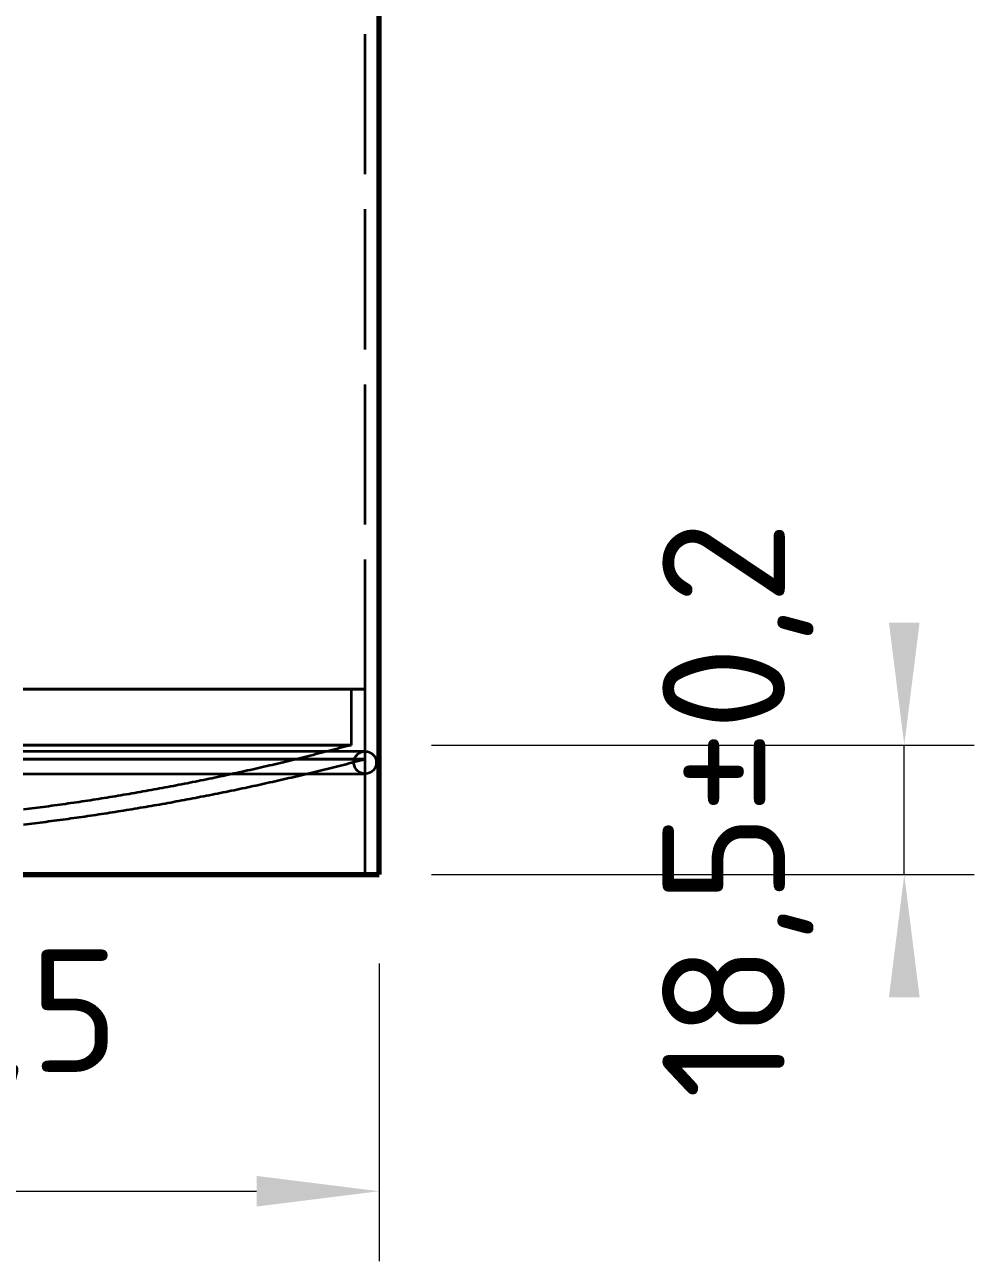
# Model space of a CAD drawing. Header units: millimetres. Extents: x 0 to 1554, y 0 to 420.
# Drawn here: x 135.2 to 162.33, y 177.71 to 213.02 of the extents above; entities that cross this region are included whole.
import ezdxf

# ---------------------------------------------------------------- set-up
doc = ezdxf.new("R2010")
doc.units = ezdxf.units.MM
doc.linetypes.add('IRAM-E-TRAZOS', pattern=[5, 4, -1])
for name, color, linetype, lineweight in [('01-VISIBLE', 7, 'CONTINUOUS', 70), ('02-OCULTA', 4, 'IRAM-E-TRAZOS', 35), ('04-COTA', 3, 'CONTINUOUS', 18)]:
    doc.layers.add(name, color=color, linetype=linetype, lineweight=lineweight)
doc.styles.add('ISO3098', font='isocpeur.ttf')
doc.dimstyles.new('FLAMA-IRAM', dxfattribs={"dimtxt": 3.5, "dimasz": 3.5, "dimexe": 2, "dimexo": 1.5, "dimgap": 1, "dimtad": 1, "dimdec": 1, "dimtxsty": 'ISO3098', "dimblk": 'IRAM_FLECHA', "dimblk1": 'IRAM_FLECHA', "dimblk2": 'IRAM_FLECHA', "dimcen": 2.5, "dimclrd": 256, "dimclre": 256, "dimclrt": 256, "dimazin": 3, "dimtfac": 1, "dimtmove": 0, "dimatfit": 3, "dimlwd": 18, "dimlwe": 18})

# ---------------------------------------------------------------- blocks, each defined once
blk = doc.blocks.new('IRAM_FLECHA')
blk.add_solid([(0, 0), (-1, 0.125), (-1, -0.125)])

msp = doc.modelspace()

# ---------------------------------------------------------------- linework, layer by layer
at = {"layer": '01-VISIBLE'}
msp.add_line((145.325, 188.75), (145.325, 285.162), dxfattribs=at)
msp.add_lwpolyline([(135.161, 188.75), (135.252, 188.75), (135.343, 188.75), (135.433, 188.75), (135.524, 188.75), (135.615, 188.75), (135.706, 188.75), (135.796, 188.75), (135.887, 188.75), (135.978, 188.75), (136.069, 188.75), (136.159, 188.75), (136.25, 188.75), (136.341, 188.75), (136.431, 188.75), (136.522, 188.75), (136.613, 188.75), (136.704, 188.75), (136.794, 188.75), (136.885, 188.75), (136.976, 188.75), (137.067, 188.75), (137.158, 188.75), (137.248, 188.75), (137.339, 188.75), (137.43, 188.75), (137.521, 188.75), (137.611, 188.75), (137.702, 188.75), (137.793, 188.75), (137.884, 188.75), (137.974, 188.75), (138.065, 188.75), (138.156, 188.75), (138.247, 188.75), (138.337, 188.75), (138.428, 188.75), (138.519, 188.75), (138.61, 188.75), (138.7, 188.75), (138.791, 188.75), (138.882, 188.75), (138.973, 188.75), (139.063, 188.75), (139.154, 188.75), (139.245, 188.75), (139.335, 188.75), (139.426, 188.75), (139.517, 188.75), (139.608, 188.75), (139.699, 188.75), (139.789, 188.75), (139.88, 188.75), (139.971, 188.75), (140.062, 188.75), (140.152, 188.75), (140.243, 188.75), (140.334, 188.75), (140.425, 188.75), (140.515, 188.75), (140.606, 188.75), (140.697, 188.75), (140.788, 188.75), (140.878, 188.75), (140.969, 188.75), (141.06, 188.75), (141.151, 188.75), (141.241, 188.75), (141.332, 188.75), (141.423, 188.75), (141.514, 188.75), (141.604, 188.75), (141.695, 188.75), (141.786, 188.75), (141.877, 188.75), (141.967, 188.75), (142.058, 188.75), (142.149, 188.75), (142.24, 188.75), (142.33, 188.75), (142.421, 188.75), (142.512, 188.75), (142.603, 188.75), (142.693, 188.75), (142.784, 188.75), (142.875, 188.75), (142.966, 188.75), (143.056, 188.75), (143.147, 188.75), (143.238, 188.75), (143.329, 188.75), (143.419, 188.75), (143.51, 188.75), (143.601, 188.75), (143.692, 188.75), (143.782, 188.75), (143.873, 188.75), (143.964, 188.75), (144.055, 188.75), (144.145, 188.75), (144.236, 188.75), (144.327, 188.75), (144.418, 188.75), (144.508, 188.75), (144.599, 188.75), (144.69, 188.75), (144.781, 188.75), (144.871, 188.75), (144.962, 188.75), (145.053, 188.75), (145.144, 188.75), (145.234, 188.75), (145.325, 188.75)], dxfattribs=at)
at = {"layer": '02-OCULTA'}
for p, q in [((144.925, 188.75), (144.925, 285.162)), ((144.525, 194.05), (144.525, 192.45)), ((144.925, 192.05), (144.925, 194.05))]:
    msp.add_line(p, q, dxfattribs=at)
for points in [[(144.525, 194.05), (144.438, 194.05), (144.352, 194.05), (144.265, 194.05), (144.178, 194.05), (144.091, 194.05), (144.005, 194.05), (143.918, 194.05), (143.831, 194.05), (143.744, 194.05), (143.657, 194.05), (143.571, 194.05), (143.484, 194.05), (143.397, 194.05), (143.311, 194.05), (143.224, 194.05), (143.137, 194.05), (143.05, 194.05), (142.964, 194.05), (142.877, 194.05), (142.79, 194.05), (142.703, 194.05), (142.617, 194.05), (142.53, 194.05), (142.443, 194.05), (142.356, 194.05), (142.27, 194.05), (142.183, 194.05), (142.096, 194.05), (142.009, 194.05), (141.923, 194.05), (141.836, 194.05), (141.749, 194.05), (141.662, 194.05), (141.576, 194.05), (141.489, 194.05), (141.402, 194.05), (141.315, 194.05), (141.228, 194.05), (141.142, 194.05), (141.055, 194.05), (140.968, 194.05), (140.882, 194.05), (140.795, 194.05), (140.708, 194.05), (140.621, 194.05), (140.535, 194.05), (140.448, 194.05), (140.361, 194.05), (140.274, 194.05), (140.188, 194.05), (140.101, 194.05), (140.014, 194.05), (139.927, 194.05), (139.841, 194.05), (139.754, 194.05), (139.667, 194.05), (139.58, 194.05), (139.494, 194.05), (139.407, 194.05), (139.32, 194.05), (139.233, 194.05), (139.147, 194.05), (139.06, 194.05), (138.973, 194.05), (138.886, 194.05), (138.8, 194.05), (138.713, 194.05), (138.626, 194.05), (138.539, 194.05), (138.453, 194.05), (138.366, 194.05), (138.279, 194.05), (138.192, 194.05), (138.106, 194.05), (138.019, 194.05), (137.932, 194.05), (137.845, 194.05), (137.758, 194.05), (137.672, 194.05), (137.585, 194.05), (137.498, 194.05), (137.411, 194.05), (137.325, 194.05), (137.238, 194.05), (137.151, 194.05), (137.065, 194.05), (136.978, 194.05), (136.891, 194.05), (136.804, 194.05), (136.718, 194.05), (136.631, 194.05), (136.544, 194.05), (136.457, 194.05), (136.371, 194.05), (136.284, 194.05), (136.197, 194.05), (136.11, 194.05), (136.024, 194.05), (135.937, 194.05), (135.85, 194.05), (135.763, 194.05), (135.677, 194.05), (135.59, 194.05), (135.503, 194.05), (135.416, 194.05), (135.329, 194.05), (135.243, 194.05), (135.156, 194.05)], [(135.156, 194.05), (135.243, 194.05), (135.329, 194.05), (135.416, 194.05), (135.503, 194.05), (135.59, 194.05), (135.677, 194.05), (135.763, 194.05), (135.85, 194.05), (135.937, 194.05), (136.024, 194.05), (136.11, 194.05), (136.197, 194.05), (136.284, 194.05), (136.371, 194.05), (136.457, 194.05), (136.544, 194.05), (136.631, 194.05), (136.718, 194.05), (136.804, 194.05), (136.891, 194.05), (136.978, 194.05), (137.065, 194.05), (137.151, 194.05), (137.238, 194.05), (137.325, 194.05), (137.411, 194.05), (137.498, 194.05), (137.585, 194.05), (137.672, 194.05), (137.758, 194.05), (137.845, 194.05), (137.932, 194.05), (138.019, 194.05), (138.106, 194.05), (138.192, 194.05), (138.279, 194.05), (138.366, 194.05), (138.453, 194.05), (138.539, 194.05), (138.626, 194.05), (138.713, 194.05), (138.8, 194.05), (138.886, 194.05), (138.973, 194.05), (139.06, 194.05), (139.147, 194.05), (139.233, 194.05), (139.32, 194.05), (139.407, 194.05), (139.494, 194.05), (139.58, 194.05), (139.667, 194.05), (139.754, 194.05), (139.841, 194.05), (139.927, 194.05), (140.014, 194.05), (140.101, 194.05), (140.188, 194.05), (140.274, 194.05), (140.361, 194.05), (140.448, 194.05), (140.535, 194.05), (140.621, 194.05), (140.708, 194.05), (140.795, 194.05), (140.882, 194.05), (140.968, 194.05), (141.055, 194.05), (141.142, 194.05), (141.228, 194.05), (141.315, 194.05), (141.402, 194.05), (141.489, 194.05), (141.576, 194.05), (141.662, 194.05), (141.749, 194.05), (141.836, 194.05), (141.923, 194.05), (142.009, 194.05), (142.096, 194.05), (142.183, 194.05), (142.27, 194.05), (142.356, 194.05), (142.443, 194.05), (142.53, 194.05), (142.617, 194.05), (142.703, 194.05), (142.79, 194.05), (142.877, 194.05), (142.964, 194.05), (143.05, 194.05), (143.137, 194.05), (143.224, 194.05), (143.311, 194.05), (143.397, 194.05), (143.484, 194.05), (143.571, 194.05), (143.657, 194.05), (143.744, 194.05), (143.831, 194.05), (143.918, 194.05), (144.005, 194.05), (144.091, 194.05), (144.178, 194.05), (144.265, 194.05), (144.352, 194.05), (144.438, 194.05), (144.525, 194.05)], [(144.925, 194.05), (144.836, 194.05), (144.748, 194.05), (144.659, 194.05), (144.57, 194.05), (144.481, 194.05), (144.393, 194.05), (144.304, 194.05), (144.215, 194.05), (144.126, 194.05), (144.037, 194.05), (143.949, 194.05), (143.86, 194.05), (143.771, 194.05), (143.683, 194.05), (143.594, 194.05), (143.505, 194.05), (143.416, 194.05), (143.328, 194.05), (143.239, 194.05), (143.15, 194.05), (143.061, 194.05), (142.972, 194.05), (142.884, 194.05), (142.795, 194.05), (142.706, 194.05), (142.618, 194.05), (142.529, 194.05), (142.44, 194.05), (142.351, 194.05), (142.262, 194.05), (142.174, 194.05), (142.085, 194.05), (141.996, 194.05), (141.907, 194.05), (141.819, 194.05), (141.73, 194.05), (141.641, 194.05), (141.552, 194.05), (141.464, 194.05), (141.375, 194.05), (141.286, 194.05), (141.197, 194.05), (141.109, 194.05), (141.02, 194.05), (140.931, 194.05), (140.842, 194.05), (140.754, 194.05), (140.665, 194.05), (140.576, 194.05), (140.487, 194.05), (140.399, 194.05), (140.31, 194.05), (140.221, 194.05), (140.132, 194.05), (140.044, 194.05), (139.955, 194.05), (139.866, 194.05), (139.777, 194.05), (139.689, 194.05), (139.6, 194.05), (139.511, 194.05), (139.422, 194.05), (139.334, 194.05), (139.245, 194.05), (139.156, 194.05), (139.067, 194.05), (138.979, 194.05), (138.89, 194.05), (138.801, 194.05), (138.712, 194.05), (138.624, 194.05), (138.535, 194.05), (138.446, 194.05), (138.357, 194.05), (138.269, 194.05), (138.18, 194.05), (138.091, 194.05), (138.002, 194.05), (137.914, 194.05), (137.825, 194.05), (137.736, 194.05), (137.647, 194.05), (137.559, 194.05), (137.47, 194.05), (137.381, 194.05), (137.292, 194.05), (137.204, 194.05), (137.115, 194.05), (137.026, 194.05), (136.937, 194.05), (136.849, 194.05), (136.76, 194.05), (136.671, 194.05), (136.582, 194.05), (136.494, 194.05), (136.405, 194.05), (136.316, 194.05), (136.227, 194.05), (136.139, 194.05), (136.05, 194.05), (135.961, 194.05), (135.872, 194.05), (135.784, 194.05), (135.695, 194.05), (135.606, 194.05), (135.517, 194.05), (135.429, 194.05), (135.34, 194.05), (135.251, 194.05), (135.162, 194.05)], [(135.162, 194.05), (135.251, 194.05), (135.34, 194.05), (135.429, 194.05), (135.517, 194.05), (135.606, 194.05), (135.695, 194.05), (135.784, 194.05), (135.872, 194.05), (135.961, 194.05), (136.05, 194.05), (136.139, 194.05), (136.227, 194.05), (136.316, 194.05), (136.405, 194.05), (136.494, 194.05), (136.582, 194.05), (136.671, 194.05), (136.76, 194.05), (136.849, 194.05), (136.937, 194.05), (137.026, 194.05), (137.115, 194.05), (137.204, 194.05), (137.292, 194.05), (137.381, 194.05), (137.47, 194.05), (137.559, 194.05), (137.647, 194.05), (137.736, 194.05), (137.825, 194.05), (137.914, 194.05), (138.002, 194.05), (138.091, 194.05), (138.18, 194.05), (138.269, 194.05), (138.357, 194.05), (138.446, 194.05), (138.535, 194.05), (138.624, 194.05), (138.712, 194.05), (138.801, 194.05), (138.89, 194.05), (138.979, 194.05), (139.067, 194.05), (139.156, 194.05), (139.245, 194.05), (139.334, 194.05), (139.422, 194.05), (139.511, 194.05), (139.6, 194.05), (139.689, 194.05), (139.777, 194.05), (139.866, 194.05), (139.955, 194.05), (140.044, 194.05), (140.132, 194.05), (140.221, 194.05), (140.31, 194.05), (140.399, 194.05), (140.487, 194.05), (140.576, 194.05), (140.665, 194.05), (140.754, 194.05), (140.842, 194.05), (140.931, 194.05), (141.02, 194.05), (141.109, 194.05), (141.197, 194.05), (141.286, 194.05), (141.375, 194.05), (141.464, 194.05), (141.552, 194.05), (141.641, 194.05), (141.73, 194.05), (141.819, 194.05), (141.907, 194.05), (141.996, 194.05), (142.085, 194.05), (142.174, 194.05), (142.262, 194.05), (142.351, 194.05), (142.44, 194.05), (142.529, 194.05), (142.618, 194.05), (142.706, 194.05), (142.795, 194.05), (142.884, 194.05), (142.972, 194.05), (143.061, 194.05), (143.15, 194.05), (143.239, 194.05), (143.328, 194.05), (143.416, 194.05), (143.505, 194.05), (143.594, 194.05), (143.683, 194.05), (143.771, 194.05), (143.86, 194.05), (143.949, 194.05), (144.037, 194.05), (144.126, 194.05), (144.215, 194.05), (144.304, 194.05), (144.393, 194.05), (144.481, 194.05), (144.57, 194.05), (144.659, 194.05), (144.748, 194.05), (144.836, 194.05), (144.925, 194.05)], [(144.525, 192.45), (144.438, 192.45), (144.352, 192.45), (144.265, 192.45), (144.178, 192.45), (144.091, 192.45), (144.005, 192.45), (143.918, 192.45), (143.831, 192.45), (143.744, 192.45), (143.657, 192.45), (143.571, 192.45), (143.484, 192.45), (143.397, 192.45), (143.311, 192.45), (143.224, 192.45), (143.137, 192.45), (143.05, 192.45), (142.964, 192.45), (142.877, 192.45), (142.79, 192.45), (142.703, 192.45), (142.617, 192.45), (142.53, 192.45), (142.443, 192.45), (142.356, 192.45), (142.27, 192.45), (142.183, 192.45), (142.096, 192.45), (142.009, 192.45), (141.923, 192.45), (141.836, 192.45), (141.749, 192.45), (141.662, 192.45), (141.576, 192.45), (141.489, 192.45), (141.402, 192.45), (141.315, 192.45), (141.228, 192.45), (141.142, 192.45), (141.055, 192.45), (140.968, 192.45), (140.882, 192.45), (140.795, 192.45), (140.708, 192.45), (140.621, 192.45), (140.535, 192.45), (140.448, 192.45), (140.361, 192.45), (140.274, 192.45), (140.188, 192.45), (140.101, 192.45), (140.014, 192.45), (139.927, 192.45), (139.841, 192.45), (139.754, 192.45), (139.667, 192.45), (139.58, 192.45), (139.494, 192.45), (139.407, 192.45), (139.32, 192.45), (139.233, 192.45), (139.147, 192.45), (139.06, 192.45), (138.973, 192.45), (138.886, 192.45), (138.8, 192.45), (138.713, 192.45), (138.626, 192.45), (138.539, 192.45), (138.453, 192.45), (138.366, 192.45), (138.279, 192.45), (138.192, 192.45), (138.106, 192.45), (138.019, 192.45), (137.932, 192.45), (137.845, 192.45), (137.758, 192.45), (137.672, 192.45), (137.585, 192.45), (137.498, 192.45), (137.411, 192.45), (137.325, 192.45), (137.238, 192.45), (137.151, 192.45), (137.065, 192.45), (136.978, 192.45), (136.891, 192.45), (136.804, 192.45), (136.718, 192.45), (136.631, 192.45), (136.544, 192.45), (136.457, 192.45), (136.371, 192.45), (136.284, 192.45), (136.197, 192.45), (136.11, 192.45), (136.024, 192.45), (135.937, 192.45), (135.85, 192.45), (135.763, 192.45), (135.677, 192.45), (135.59, 192.45), (135.503, 192.45), (135.416, 192.45), (135.329, 192.45), (135.243, 192.45), (135.156, 192.45)], [(135.156, 192.45), (135.243, 192.45), (135.329, 192.45), (135.416, 192.45), (135.503, 192.45), (135.59, 192.45), (135.677, 192.45), (135.763, 192.45), (135.85, 192.45), (135.937, 192.45), (136.024, 192.45), (136.11, 192.45), (136.197, 192.45), (136.284, 192.45), (136.371, 192.45), (136.457, 192.45), (136.544, 192.45), (136.631, 192.45), (136.718, 192.45), (136.804, 192.45), (136.891, 192.45), (136.978, 192.45), (137.065, 192.45), (137.151, 192.45), (137.238, 192.45), (137.325, 192.45), (137.411, 192.45), (137.498, 192.45), (137.585, 192.45), (137.672, 192.45), (137.758, 192.45), (137.845, 192.45), (137.932, 192.45), (138.019, 192.45), (138.106, 192.45), (138.192, 192.45), (138.279, 192.45), (138.366, 192.45), (138.453, 192.45), (138.539, 192.45), (138.626, 192.45), (138.713, 192.45), (138.8, 192.45), (138.886, 192.45), (138.973, 192.45), (139.06, 192.45), (139.147, 192.45), (139.233, 192.45), (139.32, 192.45), (139.407, 192.45), (139.494, 192.45), (139.58, 192.45), (139.667, 192.45), (139.754, 192.45), (139.841, 192.45), (139.927, 192.45), (140.014, 192.45), (140.101, 192.45), (140.188, 192.45), (140.274, 192.45), (140.361, 192.45), (140.448, 192.45), (140.535, 192.45), (140.621, 192.45), (140.708, 192.45), (140.795, 192.45), (140.882, 192.45), (140.968, 192.45), (141.055, 192.45), (141.142, 192.45), (141.228, 192.45), (141.315, 192.45), (141.402, 192.45), (141.489, 192.45), (141.576, 192.45), (141.662, 192.45), (141.749, 192.45), (141.836, 192.45), (141.923, 192.45), (142.009, 192.45), (142.096, 192.45), (142.183, 192.45), (142.27, 192.45), (142.356, 192.45), (142.443, 192.45), (142.53, 192.45), (142.617, 192.45), (142.703, 192.45), (142.79, 192.45), (142.877, 192.45), (142.964, 192.45), (143.05, 192.45), (143.137, 192.45), (143.224, 192.45), (143.311, 192.45), (143.397, 192.45), (143.484, 192.45), (143.571, 192.45), (143.657, 192.45), (143.744, 192.45), (143.831, 192.45), (143.918, 192.45), (144.005, 192.45), (144.091, 192.45), (144.178, 192.45), (144.265, 192.45), (144.352, 192.45), (144.438, 192.45), (144.525, 192.45)], [(144.525, 192.45), (144.448, 192.429), (144.37, 192.408), (144.293, 192.388), (144.215, 192.367), (144.138, 192.347), (144.06, 192.326), (143.983, 192.306), (143.905, 192.286), (143.827, 192.266), (143.75, 192.246), (143.672, 192.226), (143.594, 192.206), (143.517, 192.186), (143.439, 192.166), (143.361, 192.147), (143.284, 192.127), (143.206, 192.108), (143.128, 192.088), (143.05, 192.069), (142.972, 192.05), (142.894, 192.031), (142.817, 192.012), (142.739, 191.993), (142.661, 191.974), (142.583, 191.955), (142.505, 191.937), (142.427, 191.918), (142.349, 191.9), (142.271, 191.881), (142.193, 191.863), (142.115, 191.845), (142.036, 191.827), (141.958, 191.809), (141.88, 191.791), (141.802, 191.773), (141.724, 191.755), (141.646, 191.738), (141.567, 191.72), (141.489, 191.703), (141.411, 191.685), (141.333, 191.668), (141.254, 191.651), (141.176, 191.634), (141.098, 191.617), (141.019, 191.6), (140.941, 191.583), (140.862, 191.566), (140.784, 191.55), (140.705, 191.533), (140.627, 191.517), (140.549, 191.5), (140.47, 191.484), (140.392, 191.468), (140.313, 191.452), (140.234, 191.436), (140.156, 191.42), (140.077, 191.404), (139.999, 191.388), (139.92, 191.373), (139.841, 191.357), (139.763, 191.342), (139.684, 191.326), (139.605, 191.311), (139.527, 191.296), (139.448, 191.281), (139.369, 191.266), (139.29, 191.251), (139.211, 191.236), (139.133, 191.221), (139.054, 191.207), (138.975, 191.192), (138.896, 191.178), (138.817, 191.164), (138.738, 191.149), (138.659, 191.135), (138.58, 191.121), (138.501, 191.107), (138.423, 191.093), (138.344, 191.08), (138.265, 191.066), (138.186, 191.052), (138.106, 191.039), (138.027, 191.026), (137.948, 191.012), (137.869, 190.999), (137.79, 190.986), (137.711, 190.973), (137.632, 190.96), (137.553, 190.947), (137.474, 190.934), (137.394, 190.922), (137.315, 190.909), (137.236, 190.897), (137.157, 190.885), (137.078, 190.872), (136.998, 190.86), (136.919, 190.848), (136.84, 190.836), (136.761, 190.824), (136.681, 190.812), (136.602, 190.801), (136.523, 190.789), (136.443, 190.778), (136.364, 190.766), (136.285, 190.755), (136.205, 190.744), (136.126, 190.733), (136.046, 190.722), (135.967, 190.711), (135.887, 190.7), (135.808, 190.689), (135.729, 190.679), (135.649, 190.668), (135.57, 190.658), (135.49, 190.647), (135.411, 190.637), (135.331, 190.627), (135.251, 190.617), (135.172, 190.607)], [(144.925, 192.27), (144.836, 192.27), (144.748, 192.27), (144.659, 192.27), (144.57, 192.27), (144.481, 192.27), (144.393, 192.27), (144.304, 192.27), (144.215, 192.27), (144.126, 192.27), (144.038, 192.27), (143.949, 192.27), (143.86, 192.27), (143.771, 192.27), (143.683, 192.27), (143.594, 192.27), (143.505, 192.27), (143.416, 192.27), (143.328, 192.27), (143.239, 192.27), (143.15, 192.27), (143.061, 192.27), (142.973, 192.27), (142.884, 192.27), (142.795, 192.27), (142.706, 192.27), (142.618, 192.27), (142.529, 192.27), (142.44, 192.27), (142.351, 192.27), (142.262, 192.27), (142.174, 192.27), (142.085, 192.27), (141.996, 192.27), (141.907, 192.27), (141.819, 192.27), (141.73, 192.27), (141.641, 192.27), (141.552, 192.27), (141.464, 192.27), (141.375, 192.27), (141.286, 192.27), (141.197, 192.27), (141.109, 192.27), (141.02, 192.27), (140.931, 192.27), (140.842, 192.27), (140.754, 192.27), (140.665, 192.27), (140.576, 192.27), (140.487, 192.27), (140.399, 192.27), (140.31, 192.27), (140.221, 192.27), (140.132, 192.27), (140.044, 192.27), (139.955, 192.27), (139.866, 192.27), (139.777, 192.27), (139.689, 192.27), (139.6, 192.27), (139.511, 192.27), (139.422, 192.27), (139.334, 192.27), (139.245, 192.27), (139.156, 192.27), (139.067, 192.27), (138.979, 192.27), (138.89, 192.27), (138.801, 192.27), (138.712, 192.27), (138.624, 192.27), (138.535, 192.27), (138.446, 192.27), (138.357, 192.27), (138.269, 192.27), (138.18, 192.27), (138.091, 192.27), (138.002, 192.27), (137.914, 192.27), (137.825, 192.27), (137.736, 192.27), (137.647, 192.27), (137.559, 192.27), (137.47, 192.27), (137.381, 192.27), (137.292, 192.27), (137.204, 192.27), (137.115, 192.27), (137.026, 192.27), (136.937, 192.27), (136.849, 192.27), (136.76, 192.27), (136.671, 192.27), (136.582, 192.27), (136.494, 192.27), (136.405, 192.27), (136.316, 192.27), (136.227, 192.27), (136.139, 192.27), (136.05, 192.27), (135.961, 192.27), (135.872, 192.27), (135.784, 192.27), (135.695, 192.27), (135.606, 192.27), (135.517, 192.27), (135.429, 192.27), (135.34, 192.27), (135.251, 192.27), (135.162, 192.27)], [(144.925, 192.27), (144.836, 192.27), (144.748, 192.27), (144.659, 192.27), (144.57, 192.27), (144.481, 192.27), (144.393, 192.27), (144.304, 192.27), (144.215, 192.27), (144.126, 192.27), (144.038, 192.27), (143.949, 192.27), (143.86, 192.27), (143.771, 192.27), (143.683, 192.27), (143.594, 192.27), (143.505, 192.27), (143.416, 192.27), (143.328, 192.27), (143.239, 192.27), (143.15, 192.27), (143.061, 192.27), (142.973, 192.27), (142.884, 192.27), (142.795, 192.27), (142.706, 192.27), (142.618, 192.27), (142.529, 192.27), (142.44, 192.27), (142.351, 192.27), (142.262, 192.27), (142.174, 192.27), (142.085, 192.27), (141.996, 192.27), (141.907, 192.27), (141.819, 192.27), (141.73, 192.27), (141.641, 192.27), (141.552, 192.27), (141.464, 192.27), (141.375, 192.27), (141.286, 192.27), (141.197, 192.27), (141.109, 192.27), (141.02, 192.27), (140.931, 192.27), (140.842, 192.27), (140.754, 192.27), (140.665, 192.27), (140.576, 192.27), (140.487, 192.27), (140.399, 192.27), (140.31, 192.27), (140.221, 192.27), (140.132, 192.27), (140.044, 192.27), (139.955, 192.27), (139.866, 192.27), (139.777, 192.27), (139.689, 192.27), (139.6, 192.27), (139.511, 192.27), (139.422, 192.27), (139.334, 192.27), (139.245, 192.27), (139.156, 192.27), (139.067, 192.27), (138.979, 192.27), (138.89, 192.27), (138.801, 192.27), (138.712, 192.27), (138.624, 192.27), (138.535, 192.27), (138.446, 192.27), (138.357, 192.27), (138.269, 192.27), (138.18, 192.27), (138.091, 192.27), (138.002, 192.27), (137.914, 192.27), (137.825, 192.27), (137.736, 192.27), (137.647, 192.27), (137.559, 192.27), (137.47, 192.27), (137.381, 192.27), (137.292, 192.27), (137.204, 192.27), (137.115, 192.27), (137.026, 192.27), (136.937, 192.27), (136.849, 192.27), (136.76, 192.27), (136.671, 192.27), (136.582, 192.27), (136.494, 192.27), (136.405, 192.27), (136.316, 192.27), (136.227, 192.27), (136.139, 192.27), (136.05, 192.27), (135.961, 192.27), (135.872, 192.27), (135.784, 192.27), (135.695, 192.27), (135.606, 192.27), (135.517, 192.27), (135.429, 192.27), (135.34, 192.27), (135.251, 192.27), (135.162, 192.27)], [(144.925, 192.05), (144.836, 192.05), (144.748, 192.05), (144.659, 192.05), (144.57, 192.05), (144.481, 192.05), (144.393, 192.05), (144.304, 192.05), (144.215, 192.05), (144.126, 192.05), (144.037, 192.05), (143.949, 192.05), (143.86, 192.05), (143.771, 192.05), (143.683, 192.05), (143.594, 192.05), (143.505, 192.05), (143.416, 192.05), (143.328, 192.05), (143.239, 192.05), (143.15, 192.05), (143.061, 192.05), (142.972, 192.05), (142.884, 192.05), (142.795, 192.05), (142.706, 192.05), (142.618, 192.05), (142.529, 192.05), (142.44, 192.05), (142.351, 192.05), (142.262, 192.05), (142.174, 192.05), (142.085, 192.05), (141.996, 192.05), (141.907, 192.05), (141.819, 192.05), (141.73, 192.05), (141.641, 192.05), (141.552, 192.05), (141.464, 192.05), (141.375, 192.05), (141.286, 192.05), (141.197, 192.05), (141.109, 192.05), (141.02, 192.05), (140.931, 192.05), (140.842, 192.05), (140.754, 192.05), (140.665, 192.05), (140.576, 192.05), (140.487, 192.05), (140.399, 192.05), (140.31, 192.05), (140.221, 192.05), (140.132, 192.05), (140.044, 192.05), (139.955, 192.05), (139.866, 192.05), (139.777, 192.05), (139.689, 192.05), (139.6, 192.05), (139.511, 192.05), (139.422, 192.05), (139.334, 192.05), (139.245, 192.05), (139.156, 192.05), (139.067, 192.05), (138.979, 192.05), (138.89, 192.05), (138.801, 192.05), (138.712, 192.05), (138.624, 192.05), (138.535, 192.05), (138.446, 192.05), (138.357, 192.05), (138.269, 192.05), (138.18, 192.05), (138.091, 192.05), (138.002, 192.05), (137.914, 192.05), (137.825, 192.05), (137.736, 192.05), (137.647, 192.05), (137.559, 192.05), (137.47, 192.05), (137.381, 192.05), (137.292, 192.05), (137.204, 192.05), (137.115, 192.05), (137.026, 192.05), (136.937, 192.05), (136.849, 192.05), (136.76, 192.05), (136.671, 192.05), (136.582, 192.05), (136.494, 192.05), (136.405, 192.05), (136.316, 192.05), (136.227, 192.05), (136.139, 192.05), (136.05, 192.05), (135.961, 192.05), (135.872, 192.05), (135.784, 192.05), (135.695, 192.05), (135.606, 192.05), (135.517, 192.05), (135.429, 192.05), (135.34, 192.05), (135.251, 192.05), (135.162, 192.05)], [(135.162, 192.05), (135.251, 192.05), (135.34, 192.05), (135.429, 192.05), (135.517, 192.05), (135.606, 192.05), (135.695, 192.05), (135.784, 192.05), (135.872, 192.05), (135.961, 192.05), (136.05, 192.05), (136.139, 192.05), (136.227, 192.05), (136.316, 192.05), (136.405, 192.05), (136.494, 192.05), (136.582, 192.05), (136.671, 192.05), (136.76, 192.05), (136.849, 192.05), (136.937, 192.05), (137.026, 192.05), (137.115, 192.05), (137.204, 192.05), (137.292, 192.05), (137.381, 192.05), (137.47, 192.05), (137.559, 192.05), (137.647, 192.05), (137.736, 192.05), (137.825, 192.05), (137.914, 192.05), (138.002, 192.05), (138.091, 192.05), (138.18, 192.05), (138.269, 192.05), (138.357, 192.05), (138.446, 192.05), (138.535, 192.05), (138.624, 192.05), (138.712, 192.05), (138.801, 192.05), (138.89, 192.05), (138.979, 192.05), (139.067, 192.05), (139.156, 192.05), (139.245, 192.05), (139.334, 192.05), (139.422, 192.05), (139.511, 192.05), (139.6, 192.05), (139.689, 192.05), (139.777, 192.05), (139.866, 192.05), (139.955, 192.05), (140.044, 192.05), (140.132, 192.05), (140.221, 192.05), (140.31, 192.05), (140.399, 192.05), (140.487, 192.05), (140.576, 192.05), (140.665, 192.05), (140.754, 192.05), (140.842, 192.05), (140.931, 192.05), (141.02, 192.05), (141.109, 192.05), (141.197, 192.05), (141.286, 192.05), (141.375, 192.05), (141.464, 192.05), (141.552, 192.05), (141.641, 192.05), (141.73, 192.05), (141.819, 192.05), (141.907, 192.05), (141.996, 192.05), (142.085, 192.05), (142.174, 192.05), (142.262, 192.05), (142.351, 192.05), (142.44, 192.05), (142.529, 192.05), (142.618, 192.05), (142.706, 192.05), (142.795, 192.05), (142.884, 192.05), (142.972, 192.05), (143.061, 192.05), (143.15, 192.05), (143.239, 192.05), (143.328, 192.05), (143.416, 192.05), (143.505, 192.05), (143.594, 192.05), (143.683, 192.05), (143.771, 192.05), (143.86, 192.05), (143.949, 192.05), (144.037, 192.05), (144.126, 192.05), (144.215, 192.05), (144.304, 192.05), (144.393, 192.05), (144.481, 192.05), (144.57, 192.05), (144.659, 192.05), (144.748, 192.05), (144.836, 192.05), (144.925, 192.05)], [(135.171, 190.185), (135.251, 190.194), (135.33, 190.204), (135.41, 190.214), (135.489, 190.223), (135.569, 190.233), (135.649, 190.243), (135.728, 190.253), (135.808, 190.263), (135.887, 190.274), (135.967, 190.284), (136.046, 190.294), (136.125, 190.305), (136.205, 190.316), (136.284, 190.326), (136.364, 190.337), (136.443, 190.348), (136.523, 190.359), (136.602, 190.37), (136.681, 190.381), (136.761, 190.392), (136.84, 190.404), (136.919, 190.415), (136.999, 190.427), (137.078, 190.438), (137.157, 190.45), (137.237, 190.462), (137.316, 190.474), (137.395, 190.486), (137.474, 190.498), (137.554, 190.51), (137.633, 190.522), (137.712, 190.535), (137.791, 190.547), (137.87, 190.56), (137.949, 190.572), (138.029, 190.585), (138.108, 190.598), (138.187, 190.611), (138.266, 190.624), (138.345, 190.637), (138.424, 190.65), (138.503, 190.663), (138.582, 190.676), (138.661, 190.69), (138.74, 190.703), (138.819, 190.717), (138.898, 190.731), (138.977, 190.744), (139.056, 190.758), (139.135, 190.772), (139.214, 190.786), (139.293, 190.801), (139.372, 190.815), (139.45, 190.829), (139.529, 190.844), (139.608, 190.858), (139.687, 190.873), (139.766, 190.887), (139.844, 190.902), (139.923, 190.917), (140.002, 190.932), (140.081, 190.947), (140.159, 190.962), (140.238, 190.977), (140.317, 190.993), (140.395, 191.008), (140.474, 191.024), (140.553, 191.039), (140.631, 191.055), (140.71, 191.071), (140.788, 191.086), (140.867, 191.102), (140.945, 191.118), (141.024, 191.134), (141.102, 191.151), (141.181, 191.167), (141.259, 191.183), (141.338, 191.2), (141.416, 191.216), (141.495, 191.233), (141.573, 191.25), (141.651, 191.266), (141.73, 191.283), (141.808, 191.3), (141.886, 191.317), (141.965, 191.335), (142.043, 191.352), (142.121, 191.369), (142.2, 191.387), (142.278, 191.404), (142.356, 191.422), (142.434, 191.439), (142.512, 191.457), (142.59, 191.475), (142.669, 191.493), (142.747, 191.511), (142.825, 191.529), (142.903, 191.547), (142.981, 191.565), (143.059, 191.584), (143.137, 191.602), (143.215, 191.621), (143.293, 191.639), (143.371, 191.658), (143.449, 191.677), (143.526, 191.696), (143.604, 191.715), (143.682, 191.734), (143.76, 191.753), (143.838, 191.772), (143.916, 191.791), (143.993, 191.811), (144.071, 191.83), (144.149, 191.85), (144.227, 191.869), (144.304, 191.889), (144.382, 191.909), (144.46, 191.929), (144.537, 191.949), (144.615, 191.969), (144.692, 191.989), (144.77, 192.009), (144.847, 192.03), (144.925, 192.05)], [(135.162, 191.63), (135.251, 191.63), (135.34, 191.63), (135.429, 191.63), (135.517, 191.63), (135.606, 191.63), (135.695, 191.63), (135.784, 191.63), (135.872, 191.63), (135.961, 191.63), (136.05, 191.63), (136.139, 191.63), (136.227, 191.63), (136.316, 191.63), (136.405, 191.63), (136.494, 191.63), (136.582, 191.63), (136.671, 191.63), (136.76, 191.63), (136.849, 191.63), (136.937, 191.63), (137.026, 191.63), (137.115, 191.63), (137.204, 191.63), (137.292, 191.63), (137.381, 191.63), (137.47, 191.63), (137.559, 191.63), (137.647, 191.63), (137.736, 191.63), (137.825, 191.63), (137.914, 191.63), (138.002, 191.63), (138.091, 191.63), (138.18, 191.63), (138.269, 191.63), (138.357, 191.63), (138.446, 191.63), (138.535, 191.63), (138.624, 191.63), (138.712, 191.63), (138.801, 191.63), (138.89, 191.63), (138.979, 191.63), (139.067, 191.63), (139.156, 191.63), (139.245, 191.63), (139.334, 191.63), (139.422, 191.63), (139.511, 191.63), (139.6, 191.63), (139.689, 191.63), (139.777, 191.63), (139.866, 191.63), (139.955, 191.63), (140.044, 191.63), (140.132, 191.63), (140.221, 191.63), (140.31, 191.63), (140.399, 191.63), (140.487, 191.63), (140.576, 191.63), (140.665, 191.63), (140.754, 191.63), (140.842, 191.63), (140.931, 191.63), (141.02, 191.63), (141.109, 191.63), (141.197, 191.63), (141.286, 191.63), (141.375, 191.63), (141.464, 191.63), (141.552, 191.63), (141.641, 191.63), (141.73, 191.63), (141.819, 191.63), (141.907, 191.63), (141.996, 191.63), (142.085, 191.63), (142.174, 191.63), (142.262, 191.63), (142.351, 191.63), (142.44, 191.63), (142.529, 191.63), (142.618, 191.63), (142.706, 191.63), (142.795, 191.63), (142.884, 191.63), (142.972, 191.63), (143.061, 191.63), (143.15, 191.63), (143.239, 191.63), (143.328, 191.63), (143.416, 191.63), (143.505, 191.63), (143.594, 191.63), (143.683, 191.63), (143.771, 191.63), (143.86, 191.63), (143.949, 191.63), (144.037, 191.63), (144.126, 191.63), (144.215, 191.63), (144.304, 191.63), (144.393, 191.63), (144.481, 191.63), (144.57, 191.63), (144.659, 191.63), (144.748, 191.63), (144.836, 191.63), (144.925, 191.63)], [(135.162, 191.63), (135.251, 191.63), (135.34, 191.63), (135.429, 191.63), (135.517, 191.63), (135.606, 191.63), (135.695, 191.63), (135.784, 191.63), (135.872, 191.63), (135.961, 191.63), (136.05, 191.63), (136.139, 191.63), (136.227, 191.63), (136.316, 191.63), (136.405, 191.63), (136.494, 191.63), (136.582, 191.63), (136.671, 191.63), (136.76, 191.63), (136.849, 191.63), (136.937, 191.63), (137.026, 191.63), (137.115, 191.63), (137.204, 191.63), (137.292, 191.63), (137.381, 191.63), (137.47, 191.63), (137.559, 191.63), (137.647, 191.63), (137.736, 191.63), (137.825, 191.63), (137.914, 191.63), (138.002, 191.63), (138.091, 191.63), (138.18, 191.63), (138.269, 191.63), (138.357, 191.63), (138.446, 191.63), (138.535, 191.63), (138.624, 191.63), (138.712, 191.63), (138.801, 191.63), (138.89, 191.63), (138.979, 191.63), (139.067, 191.63), (139.156, 191.63), (139.245, 191.63), (139.334, 191.63), (139.422, 191.63), (139.511, 191.63), (139.6, 191.63), (139.689, 191.63), (139.777, 191.63), (139.866, 191.63), (139.955, 191.63), (140.044, 191.63), (140.132, 191.63), (140.221, 191.63), (140.31, 191.63), (140.399, 191.63), (140.487, 191.63), (140.576, 191.63), (140.665, 191.63), (140.754, 191.63), (140.842, 191.63), (140.931, 191.63), (141.02, 191.63), (141.109, 191.63), (141.197, 191.63), (141.286, 191.63), (141.375, 191.63), (141.464, 191.63), (141.552, 191.63), (141.641, 191.63), (141.73, 191.63), (141.819, 191.63), (141.907, 191.63), (141.996, 191.63), (142.085, 191.63), (142.174, 191.63), (142.262, 191.63), (142.351, 191.63), (142.44, 191.63), (142.529, 191.63), (142.618, 191.63), (142.706, 191.63), (142.795, 191.63), (142.884, 191.63), (142.972, 191.63), (143.061, 191.63), (143.15, 191.63), (143.239, 191.63), (143.328, 191.63), (143.416, 191.63), (143.505, 191.63), (143.594, 191.63), (143.683, 191.63), (143.771, 191.63), (143.86, 191.63), (143.949, 191.63), (144.037, 191.63), (144.126, 191.63), (144.215, 191.63), (144.304, 191.63), (144.393, 191.63), (144.481, 191.63), (144.57, 191.63), (144.659, 191.63), (144.748, 191.63), (144.836, 191.63), (144.925, 191.63)], [(145.325, 188.75), (145.234, 188.75), (145.144, 188.75), (145.053, 188.75), (144.962, 188.75), (144.871, 188.75), (144.781, 188.75), (144.69, 188.75), (144.599, 188.75), (144.508, 188.75), (144.418, 188.75), (144.327, 188.75), (144.236, 188.75), (144.145, 188.75), (144.055, 188.75), (143.964, 188.75), (143.873, 188.75), (143.782, 188.75), (143.692, 188.75), (143.601, 188.75), (143.51, 188.75), (143.419, 188.75), (143.329, 188.75), (143.238, 188.75), (143.147, 188.75), (143.056, 188.75), (142.966, 188.75), (142.875, 188.75), (142.784, 188.75), (142.693, 188.75), (142.603, 188.75), (142.512, 188.75), (142.421, 188.75), (142.33, 188.75), (142.24, 188.75), (142.149, 188.75), (142.058, 188.75), (141.967, 188.75), (141.877, 188.75), (141.786, 188.75), (141.695, 188.75), (141.604, 188.75), (141.514, 188.75), (141.423, 188.75), (141.332, 188.75), (141.241, 188.75), (141.151, 188.75), (141.06, 188.75), (140.969, 188.75), (140.878, 188.75), (140.788, 188.75), (140.697, 188.75), (140.606, 188.75), (140.515, 188.75), (140.425, 188.75), (140.334, 188.75), (140.243, 188.75), (140.152, 188.75), (140.062, 188.75), (139.971, 188.75), (139.88, 188.75), (139.789, 188.75), (139.699, 188.75), (139.608, 188.75), (139.517, 188.75), (139.426, 188.75), (139.335, 188.75), (139.245, 188.75), (139.154, 188.75), (139.063, 188.75), (138.973, 188.75), (138.882, 188.75), (138.791, 188.75), (138.7, 188.75), (138.61, 188.75), (138.519, 188.75), (138.428, 188.75), (138.337, 188.75), (138.247, 188.75), (138.156, 188.75), (138.065, 188.75), (137.974, 188.75), (137.884, 188.75), (137.793, 188.75), (137.702, 188.75), (137.611, 188.75), (137.521, 188.75), (137.43, 188.75), (137.339, 188.75), (137.248, 188.75), (137.158, 188.75), (137.067, 188.75), (136.976, 188.75), (136.885, 188.75), (136.794, 188.75), (136.704, 188.75), (136.613, 188.75), (136.522, 188.75), (136.431, 188.75), (136.341, 188.75), (136.25, 188.75), (136.159, 188.75), (136.069, 188.75), (135.978, 188.75), (135.887, 188.75), (135.796, 188.75), (135.706, 188.75), (135.615, 188.75), (135.524, 188.75), (135.433, 188.75), (135.343, 188.75), (135.252, 188.75), (135.161, 188.75)], [(144.925, 188.75), (144.836, 188.75), (144.748, 188.75), (144.659, 188.75), (144.57, 188.75), (144.481, 188.75), (144.393, 188.75), (144.304, 188.75), (144.215, 188.75), (144.126, 188.75), (144.037, 188.75), (143.949, 188.75), (143.86, 188.75), (143.771, 188.75), (143.683, 188.75), (143.594, 188.75), (143.505, 188.75), (143.416, 188.75), (143.328, 188.75), (143.239, 188.75), (143.15, 188.75), (143.061, 188.75), (142.972, 188.75), (142.884, 188.75), (142.795, 188.75), (142.706, 188.75), (142.618, 188.75), (142.529, 188.75), (142.44, 188.75), (142.351, 188.75), (142.262, 188.75), (142.174, 188.75), (142.085, 188.75), (141.996, 188.75), (141.907, 188.75), (141.819, 188.75), (141.73, 188.75), (141.641, 188.75), (141.552, 188.75), (141.464, 188.75), (141.375, 188.75), (141.286, 188.75), (141.197, 188.75), (141.109, 188.75), (141.02, 188.75), (140.931, 188.75), (140.842, 188.75), (140.754, 188.75), (140.665, 188.75), (140.576, 188.75), (140.487, 188.75), (140.399, 188.75), (140.31, 188.75), (140.221, 188.75), (140.132, 188.75), (140.044, 188.75), (139.955, 188.75), (139.866, 188.75), (139.777, 188.75), (139.689, 188.75), (139.6, 188.75), (139.511, 188.75), (139.422, 188.75), (139.334, 188.75), (139.245, 188.75), (139.156, 188.75), (139.067, 188.75), (138.979, 188.75), (138.89, 188.75), (138.801, 188.75), (138.712, 188.75), (138.624, 188.75), (138.535, 188.75), (138.446, 188.75), (138.357, 188.75), (138.269, 188.75), (138.18, 188.75), (138.091, 188.75), (138.002, 188.75), (137.914, 188.75), (137.825, 188.75), (137.736, 188.75), (137.647, 188.75), (137.559, 188.75), (137.47, 188.75), (137.381, 188.75), (137.292, 188.75), (137.204, 188.75), (137.115, 188.75), (137.026, 188.75), (136.937, 188.75), (136.849, 188.75), (136.76, 188.75), (136.671, 188.75), (136.582, 188.75), (136.494, 188.75), (136.405, 188.75), (136.316, 188.75), (136.227, 188.75), (136.139, 188.75), (136.05, 188.75), (135.961, 188.75), (135.872, 188.75), (135.784, 188.75), (135.695, 188.75), (135.606, 188.75), (135.517, 188.75), (135.429, 188.75), (135.34, 188.75), (135.251, 188.75), (135.162, 188.75)], [(135.162, 188.75), (135.251, 188.75), (135.34, 188.75), (135.429, 188.75), (135.517, 188.75), (135.606, 188.75), (135.695, 188.75), (135.784, 188.75), (135.872, 188.75), (135.961, 188.75), (136.05, 188.75), (136.139, 188.75), (136.227, 188.75), (136.316, 188.75), (136.405, 188.75), (136.494, 188.75), (136.582, 188.75), (136.671, 188.75), (136.76, 188.75), (136.849, 188.75), (136.937, 188.75), (137.026, 188.75), (137.115, 188.75), (137.204, 188.75), (137.292, 188.75), (137.381, 188.75), (137.47, 188.75), (137.559, 188.75), (137.647, 188.75), (137.736, 188.75), (137.825, 188.75), (137.914, 188.75), (138.002, 188.75), (138.091, 188.75), (138.18, 188.75), (138.269, 188.75), (138.357, 188.75), (138.446, 188.75), (138.535, 188.75), (138.624, 188.75), (138.712, 188.75), (138.801, 188.75), (138.89, 188.75), (138.979, 188.75), (139.067, 188.75), (139.156, 188.75), (139.245, 188.75), (139.334, 188.75), (139.422, 188.75), (139.511, 188.75), (139.6, 188.75), (139.689, 188.75), (139.777, 188.75), (139.866, 188.75), (139.955, 188.75), (140.044, 188.75), (140.132, 188.75), (140.221, 188.75), (140.31, 188.75), (140.399, 188.75), (140.487, 188.75), (140.576, 188.75), (140.665, 188.75), (140.754, 188.75), (140.842, 188.75), (140.931, 188.75), (141.02, 188.75), (141.109, 188.75), (141.197, 188.75), (141.286, 188.75), (141.375, 188.75), (141.464, 188.75), (141.552, 188.75), (141.641, 188.75), (141.73, 188.75), (141.819, 188.75), (141.907, 188.75), (141.996, 188.75), (142.085, 188.75), (142.174, 188.75), (142.262, 188.75), (142.351, 188.75), (142.44, 188.75), (142.529, 188.75), (142.618, 188.75), (142.706, 188.75), (142.795, 188.75), (142.884, 188.75), (142.972, 188.75), (143.061, 188.75), (143.15, 188.75), (143.239, 188.75), (143.328, 188.75), (143.416, 188.75), (143.505, 188.75), (143.594, 188.75), (143.683, 188.75), (143.771, 188.75), (143.86, 188.75), (143.949, 188.75), (144.037, 188.75), (144.126, 188.75), (144.215, 188.75), (144.304, 188.75), (144.393, 188.75), (144.481, 188.75), (144.57, 188.75), (144.659, 188.75), (144.748, 188.75), (144.836, 188.75), (144.925, 188.75)]]:
    msp.add_lwpolyline(points, dxfattribs=at)
msp.add_circle((144.925, 191.95), 0.32, dxfattribs=at)

# ---------------------------------------------------------------- dimensions: what is measured, and where the dimension line sits
at = {"layer": '04-COTA'}
msp.add_linear_dim(base=(160.325, 188.75), p1=(145.325, 188.75), p2=(145.325, 192.45), angle=90, text='<>±0,2', dimstyle='FLAMA-IRAM', override={"dimlfac": 5}, dxfattribs=at).render()
msp.add_linear_dim(base=(109.025, 179.71), p1=(109.025, 187.71), p2=(145.325, 187.71), text='%%c<>±0,5', dimstyle='FLAMA-IRAM', override={"dimlfac": 5}, dxfattribs=at).render()

doc.saveas('drawing.dxf')
